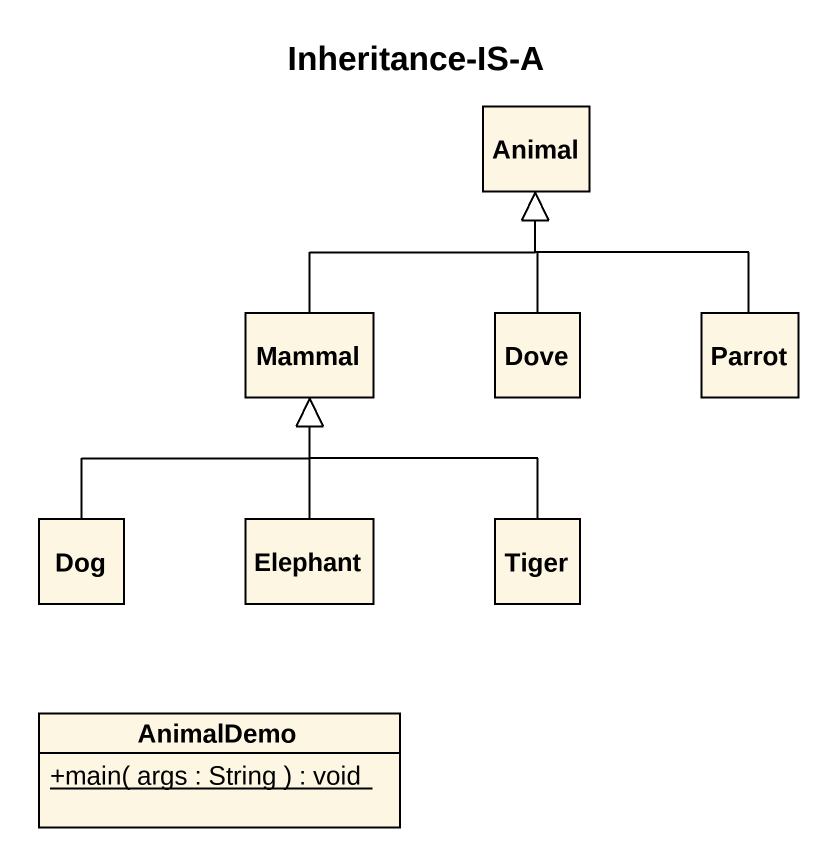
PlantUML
@startuml
title Inheritance-IS-A
hide circle
hide empty members
skinparam classAttributeIconSize 0
class Animal
class Mammal
class Dove
class Parrot
class Dog
class Elephant
class Tiger
class AnimalDemo {
  {static} +main( args : String ) : void
}
Mammal -up-|> Animal
Dove -up-|> Animal
Parrot -up-|> Animal
Dog -up-|> Mammal
Elephant -up-|> Mammal
Tiger -up-|> Mammal
@enduml
